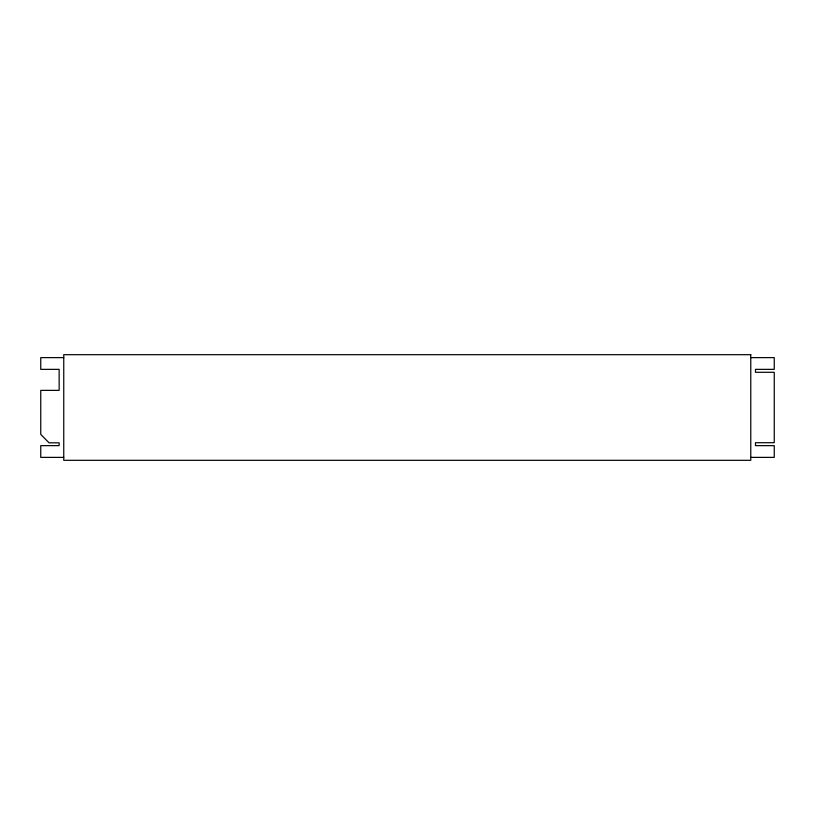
<?xml version="1.0" encoding="UTF-8"?>
<svg xmlns="http://www.w3.org/2000/svg" width="815" height="815" viewBox="0 0 815 815"><rect width="100%" height="100%" fill="white"/><g stroke="black" fill="none" stroke-linecap="round" stroke-linejoin="round"><path stroke-width="1.22" d="M63.753 357.622L40.75 357.622L40.75 369.358L59.149 369.358L59.149 390.365L40.75 390.365L40.75 434.344L49.043 442.83L59.149 442.83L59.149 445.642L40.75 445.642L40.75 457.378L63.753 457.378M750.778 357.622L774.25 357.622L774.25 369.358L755.474 369.358L755.474 372.292L774.25 372.292L774.25 442.708L755.474 442.708L755.474 445.642L774.25 445.642L774.25 457.378L750.778 457.378M750.778 354.688L63.753 354.688L63.753 460.312L750.778 460.312L750.778 354.688"/></g></svg>
